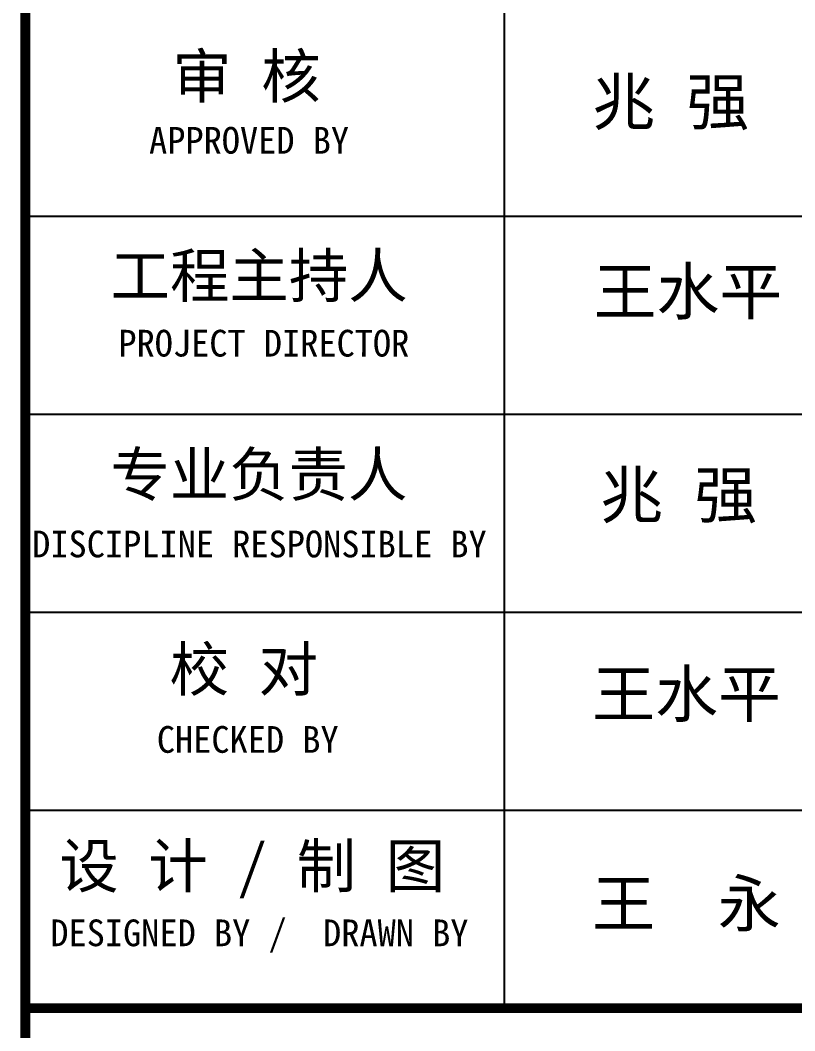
# Model space of a CAD drawing. Extents: x 4995099 to 5303443, y 4627657 to 4889583.
# Drawn here: x 5160037 to 5166687, y 4649006 to 4657684 of the extents above; entities that cross this region are included whole.
import ezdxf

# ---------------------------------------------------------------- set-up
doc = ezdxf.new("R2010")
doc.units = 0
doc.header["$LTSCALE"] = 1000
doc.header["$MEASUREMENT"] = 0
doc.layers.add('PUB_TEXT', color=7, linetype='CONTINUOUS')
doc.layers.add('PUB_TITLE', color=4, linetype='CONTINUOUS')
doc.styles.add('TQ', font='')
doc.styles.get('TQ').set_extended_font_data('SimSun')

msp = doc.modelspace()

# ---------------------------------------------------------------- linework, layer by layer
at = {"layer": 'PUB_TITLE'}
for p, q in [((5164194.5, 4649200.3, 0), (5164195.3, 4661100.2, 0)), ((5160081, 4656000.5, 0), (5171300.9, 4655999.8, 0)), ((5160080.9, 4654300.5, 0), (5171300.8, 4654299.8, 0)), ((5160080.8, 4652600.5, 0), (5171300.7, 4652599.9, 0)), ((5160080.7, 4650900.6, 0), (5171300.6, 4650899.9, 0)), ((5160080.5, 4649200.6, 0), (5171300.5, 4649199.9, 0))]:
    msp.add_line(p, q, dxfattribs=at)
at = {"layer": 'PUB_TITLE', "lineweight": 40, "const_width": 85}
for points in [[(5160084.3, 4709656.3), (5160079.3, 4629656.8)], [(5160084.3, 4709656.3), (5160079.3, 4629656.8)], [(5160080.5, 4649200.6), (5171300.5, 4649199.9)]]:
    msp.add_lwpolyline(points, dxfattribs=at)

# ---------------------------------------------------------------- texts
at = {"layer": 'PUB_TEXT', "style": 'TQ'}
for s, p in [('兆 强', (5164948.1, 4656786.4, 55.6)), ('王水平', (5164960.2, 4655156.9, 55.6)), ('兆 强', (5165015.7, 4653410.3, 55.6)), ('王水平', (5164948.1, 4651700.8, 55.6)), ('王  永', (5164948.1, 4649900.8, 55.6))]:
    msp.add_text(s, height=396, dxfattribs=at).set_placement(p)
at = {"layer": 'PUB_TEXT', "attachment_point": 1, "rotation": 359.99644, "style": 'TQ'}
for s, insert, char_height, width in [('审 核', (5161342.2, 4657391.1), 374, 2855.695), ('APPROVED BY', (5161143.1, 4656767.4), 229.499, 4799.073), ('工程主持人', (5160812.7, 4655677.7), 374, 3479.105), ('PROJECT DIRECTOR', (5160879.6, 4655025.2), 229.499, 4799.073), ('专业负责人', (5160810.9, 4653971), 374, 3323.051), ('DISCIPLINE RESPONSIBLE BY', (5160139.4, 4653301), 229.499, 4799.073), ('校 对', (5161319, 4652297.7), 374, 4012.262), ('CHECKED BY', (5161209.8, 4651622.6), 229.5, 4799.073), ('设 计 / 制 图', (5160372.6, 4650609.1), 374, 5153.898), ('DESIGNED BY /  DRAWN BY', (5160295.2, 4649961.8), 229.499, 4799.073)]:
    msp.add_mtext(s, dxfattribs=dict(at, insert=insert, char_height=char_height, width=width))

doc.saveas('drawing.dxf')
